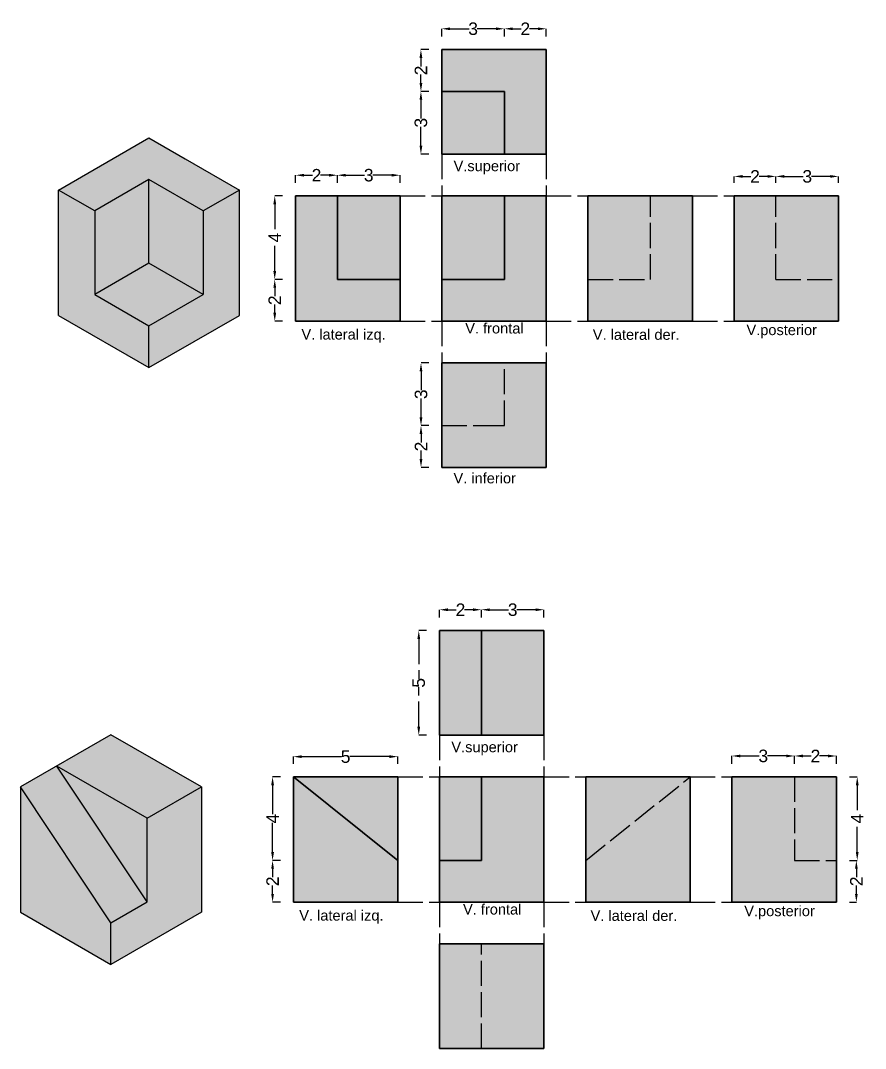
# Model space of a CAD drawing. Header units: millimetres. Extents: x 1502 to 1798, y 2224 to 2310.
# Drawn here: x 1757.15 to 1797.61, y 2254.18 to 2303.39 of the extents above; entities that cross this region are included whole.
import ezdxf

# ---------------------------------------------------------------- set-up
doc = ezdxf.new("R2010")
doc.units = ezdxf.units.MM
doc.header["$LTSCALE"] = 0.1
doc.linetypes.add('ACAD_ISO02W100', pattern=[15, 12, -3])
doc.styles.get("Standard").update_dxf_attribs({"font": 'arial.ttf'})
doc.dimstyles.new('ISO-25', dxfattribs={"dimtxt": 0.6, "dimasz": 0.4, "dimexe": 0, "dimexo": 0.625, "dimgap": 0, "dimtad": 0, "dimtxsty": 'Standard', "dimcen": 2.5, "dimadec": 0, "dimazin": 0, "dimtfac": 1, "dimtmove": 0, "dimatfit": 3, "dimfxl": 1, "dimarcsym": 0})

# ---------------------------------------------------------------- blocks, each defined once
blk = doc.blocks.new('*D32')
at = {"color": 0, "linetype": 'ACAD_ISO02W100', "lineweight": -2, "transparency": 16777216}
for p, q in [((1777.32, 2302.624), (1777.32, 2302.995)), ((1777.72, 2302.995), (1778.624, 2302.995)), ((1779.92, 2302.995), (1779.017, 2302.995)), ((1780.32, 2302.624), (1780.32, 2302.995))]:
    blk.add_line(p, q, dxfattribs=at)
at = {"color": 0, "linetype": 'ACAD_ISO02W100', "transparency": 16777216}
for points in [[(1777.72, 2303.061), (1777.72, 2302.928), (1777.32, 2302.995)], [(1779.92, 2303.061), (1779.92, 2302.928), (1780.32, 2302.995)]]:
    blk.add_solid(points, dxfattribs=at)
at = {"layer": 'Defpoints', "color": 0, "linetype": 'ACAD_ISO02W100', "transparency": 16777216}
for p in [(1780.32, 2302.995), (1777.32, 2301.999), (1780.32, 2301.999)]:
    blk.add_point(p, dxfattribs=at)
at = {"color": 0, "linetype": 'ACAD_ISO02W100', "transparency": 16777216, "insert": (1778.82, 2302.995), "char_height": 0.6, "attachment_point": 5}
blk.add_mtext('3', dxfattribs=at)
blk = doc.blocks.new('*D33')
at = {"color": 0, "linetype": 'ACAD_ISO02W100', "lineweight": -2, "transparency": 16777216}
for p, q in [((1780.32, 2302.624), (1780.32, 2302.995)), ((1780.72, 2302.995), (1781.122, 2302.995)), ((1781.92, 2302.995), (1781.519, 2302.995)), ((1782.32, 2302.624), (1782.32, 2302.995))]:
    blk.add_line(p, q, dxfattribs=at)
at = {"color": 0, "linetype": 'ACAD_ISO02W100', "transparency": 16777216}
for points in [[(1780.72, 2303.061), (1780.72, 2302.928), (1780.32, 2302.995)], [(1781.92, 2303.061), (1781.92, 2302.928), (1782.32, 2302.995)]]:
    blk.add_solid(points, dxfattribs=at)
at = {"layer": 'Defpoints', "color": 0, "linetype": 'ACAD_ISO02W100', "transparency": 16777216}
for p in [(1782.32, 2302.995), (1780.32, 2301.999), (1782.32, 2301.999)]:
    blk.add_point(p, dxfattribs=at)
at = {"color": 0, "linetype": 'ACAD_ISO02W100', "transparency": 16777216, "insert": (1781.32, 2302.995), "char_height": 0.6, "attachment_point": 5}
blk.add_mtext('2', dxfattribs=at)
blk = doc.blocks.new('*D34')
at = {"color": 0, "linetype": 'ACAD_ISO02W100', "lineweight": -2, "transparency": 16777216}
for p, q in [((1776.695, 2299.999), (1776.32, 2299.999)), ((1776.32, 2299.599), (1776.32, 2298.695)), ((1776.32, 2297.399), (1776.32, 2298.302)), ((1776.695, 2296.999), (1776.32, 2296.999))]:
    blk.add_line(p, q, dxfattribs=at)
at = {"color": 0, "linetype": 'ACAD_ISO02W100', "transparency": 16777216}
for points in [[(1776.254, 2299.599), (1776.387, 2299.599), (1776.32, 2299.999)], [(1776.254, 2297.399), (1776.387, 2297.399), (1776.32, 2296.999)]]:
    blk.add_solid(points, dxfattribs=at)
at = {"layer": 'Defpoints', "color": 0, "linetype": 'ACAD_ISO02W100', "transparency": 16777216}
for p in [(1776.32, 2299.999), (1777.32, 2299.999), (1777.32, 2296.999)]:
    blk.add_point(p, dxfattribs=at)
at = {"color": 0, "linetype": 'ACAD_ISO02W100', "transparency": 16777216, "insert": (1776.32, 2298.499), "char_height": 0.6, "attachment_point": 5, "rotation": 90}
blk.add_mtext('3', dxfattribs=at)
blk = doc.blocks.new('*D35')
at = {"color": 0, "linetype": 'ACAD_ISO02W100', "lineweight": -2, "transparency": 16777216}
for p, q in [((1776.695, 2301.999), (1776.32, 2301.999)), ((1776.32, 2301.599), (1776.32, 2301.197)), ((1776.32, 2300.399), (1776.32, 2300.8)), ((1776.695, 2299.999), (1776.32, 2299.999))]:
    blk.add_line(p, q, dxfattribs=at)
at = {"color": 0, "linetype": 'ACAD_ISO02W100', "transparency": 16777216}
for points in [[(1776.254, 2301.599), (1776.387, 2301.599), (1776.32, 2301.999)], [(1776.254, 2300.399), (1776.387, 2300.399), (1776.32, 2299.999)]]:
    blk.add_solid(points, dxfattribs=at)
at = {"layer": 'Defpoints', "color": 0, "linetype": 'ACAD_ISO02W100', "transparency": 16777216}
for p in [(1776.32, 2301.999), (1777.32, 2301.999), (1777.32, 2299.999)]:
    blk.add_point(p, dxfattribs=at)
at = {"color": 0, "linetype": 'ACAD_ISO02W100', "transparency": 16777216, "insert": (1776.32, 2300.999), "char_height": 0.6, "attachment_point": 5, "rotation": 90}
blk.add_mtext('2', dxfattribs=at)
blk = doc.blocks.new('*D36')
at = {"color": 0, "linetype": 'ACAD_ISO02W100', "lineweight": -2, "transparency": 16777216}
for p, q in [((1769.695, 2290.999), (1769.32, 2290.999)), ((1769.32, 2290.599), (1769.32, 2290.197)), ((1769.32, 2289.399), (1769.32, 2289.8)), ((1769.695, 2288.999), (1769.32, 2288.999))]:
    blk.add_line(p, q, dxfattribs=at)
at = {"color": 0, "linetype": 'ACAD_ISO02W100', "transparency": 16777216}
for points in [[(1769.254, 2290.599), (1769.387, 2290.599), (1769.32, 2290.999)], [(1769.254, 2289.399), (1769.387, 2289.399), (1769.32, 2288.999)]]:
    blk.add_solid(points, dxfattribs=at)
at = {"layer": 'Defpoints', "color": 0, "linetype": 'ACAD_ISO02W100', "transparency": 16777216}
for p in [(1769.32, 2290.999), (1770.32, 2290.999), (1770.32, 2288.999)]:
    blk.add_point(p, dxfattribs=at)
at = {"color": 0, "linetype": 'ACAD_ISO02W100', "transparency": 16777216, "insert": (1769.32, 2289.999), "char_height": 0.6, "attachment_point": 5, "rotation": 90}
blk.add_mtext('2', dxfattribs=at)
blk = doc.blocks.new('*D37')
at = {"color": 0, "linetype": 'ACAD_ISO02W100', "lineweight": -2, "transparency": 16777216}
for p, q in [((1769.695, 2294.999), (1769.32, 2294.999)), ((1769.32, 2294.599), (1769.32, 2293.206)), ((1769.32, 2291.399), (1769.32, 2292.791)), ((1769.695, 2290.999), (1769.32, 2290.999))]:
    blk.add_line(p, q, dxfattribs=at)
at = {"color": 0, "linetype": 'ACAD_ISO02W100', "transparency": 16777216}
for points in [[(1769.254, 2294.599), (1769.387, 2294.599), (1769.32, 2294.999)], [(1769.254, 2291.399), (1769.387, 2291.399), (1769.32, 2290.999)]]:
    blk.add_solid(points, dxfattribs=at)
at = {"layer": 'Defpoints', "color": 0, "linetype": 'ACAD_ISO02W100', "transparency": 16777216}
for p in [(1769.32, 2294.999), (1770.32, 2294.999), (1770.32, 2290.999)]:
    blk.add_point(p, dxfattribs=at)
at = {"color": 0, "linetype": 'ACAD_ISO02W100', "transparency": 16777216, "insert": (1769.32, 2292.999), "char_height": 0.6, "attachment_point": 5, "rotation": 90}
blk.add_mtext('4', dxfattribs=at)
blk = doc.blocks.new('*D38')
at = {"color": 0, "linetype": 'ACAD_ISO02W100', "lineweight": -2, "transparency": 16777216}
for p, q in [((1770.32, 2295.624), (1770.32, 2295.985)), ((1770.72, 2295.985), (1771.122, 2295.985)), ((1771.92, 2295.985), (1771.519, 2295.985)), ((1772.32, 2295.624), (1772.32, 2295.985))]:
    blk.add_line(p, q, dxfattribs=at)
at = {"color": 0, "linetype": 'ACAD_ISO02W100', "transparency": 16777216}
for points in [[(1770.72, 2296.051), (1770.72, 2295.918), (1770.32, 2295.985)], [(1771.92, 2296.051), (1771.92, 2295.918), (1772.32, 2295.985)]]:
    blk.add_solid(points, dxfattribs=at)
at = {"layer": 'Defpoints', "color": 0, "linetype": 'ACAD_ISO02W100', "transparency": 16777216}
for p in [(1772.32, 2295.985), (1770.32, 2294.999), (1772.32, 2294.999)]:
    blk.add_point(p, dxfattribs=at)
at = {"color": 0, "linetype": 'ACAD_ISO02W100', "transparency": 16777216, "insert": (1771.32, 2295.985), "char_height": 0.6, "attachment_point": 5}
blk.add_mtext('2', dxfattribs=at)
blk = doc.blocks.new('*D39')
at = {"color": 0, "linetype": 'ACAD_ISO02W100', "lineweight": -2, "transparency": 16777216}
for p, q in [((1772.32, 2295.624), (1772.32, 2295.985)), ((1772.72, 2295.985), (1773.624, 2295.985)), ((1774.92, 2295.985), (1774.017, 2295.985)), ((1775.32, 2295.624), (1775.32, 2295.985))]:
    blk.add_line(p, q, dxfattribs=at)
at = {"color": 0, "linetype": 'ACAD_ISO02W100', "transparency": 16777216}
for points in [[(1772.72, 2296.051), (1772.72, 2295.918), (1772.32, 2295.985)], [(1774.92, 2296.051), (1774.92, 2295.918), (1775.32, 2295.985)]]:
    blk.add_solid(points, dxfattribs=at)
at = {"layer": 'Defpoints', "color": 0, "linetype": 'ACAD_ISO02W100', "transparency": 16777216}
for p in [(1775.32, 2295.985), (1772.32, 2294.999), (1775.32, 2294.999)]:
    blk.add_point(p, dxfattribs=at)
at = {"color": 0, "linetype": 'ACAD_ISO02W100', "transparency": 16777216, "insert": (1773.82, 2295.985), "char_height": 0.6, "attachment_point": 5}
blk.add_mtext('3', dxfattribs=at)
blk = doc.blocks.new('*D40')
at = {"color": 0, "linetype": 'ACAD_ISO02W100', "lineweight": -2, "transparency": 16777216}
for p, q in [((1777.214, 2274.81), (1777.214, 2275.185)), ((1777.614, 2275.185), (1778.015, 2275.185)), ((1778.814, 2275.185), (1778.413, 2275.185)), ((1779.214, 2274.81), (1779.214, 2275.185))]:
    blk.add_line(p, q, dxfattribs=at)
at = {"color": 0, "linetype": 'ACAD_ISO02W100', "transparency": 16777216}
for points in [[(1777.614, 2275.251), (1777.614, 2275.118), (1777.214, 2275.185)], [(1778.814, 2275.251), (1778.814, 2275.118), (1779.214, 2275.185)]]:
    blk.add_solid(points, dxfattribs=at)
at = {"layer": 'Defpoints', "color": 0, "linetype": 'ACAD_ISO02W100', "transparency": 16777216}
for p in [(1779.214, 2275.185), (1777.214, 2274.185), (1779.214, 2274.185)]:
    blk.add_point(p, dxfattribs=at)
at = {"color": 0, "linetype": 'ACAD_ISO02W100', "transparency": 16777216, "insert": (1778.214, 2275.185), "char_height": 0.6, "attachment_point": 5}
blk.add_mtext('2', dxfattribs=at)
blk = doc.blocks.new('*D41')
at = {"color": 0, "linetype": 'ACAD_ISO02W100', "lineweight": -2, "transparency": 16777216}
for p, q in [((1779.214, 2274.81), (1779.214, 2275.185)), ((1779.614, 2275.185), (1780.518, 2275.185)), ((1781.814, 2275.185), (1780.91, 2275.185)), ((1782.214, 2274.81), (1782.214, 2275.185))]:
    blk.add_line(p, q, dxfattribs=at)
at = {"color": 0, "linetype": 'ACAD_ISO02W100', "transparency": 16777216}
for points in [[(1779.614, 2275.251), (1779.614, 2275.118), (1779.214, 2275.185)], [(1781.814, 2275.251), (1781.814, 2275.118), (1782.214, 2275.185)]]:
    blk.add_solid(points, dxfattribs=at)
at = {"layer": 'Defpoints', "color": 0, "linetype": 'ACAD_ISO02W100', "transparency": 16777216}
for p in [(1782.214, 2275.185), (1779.214, 2274.185), (1782.214, 2274.185)]:
    blk.add_point(p, dxfattribs=at)
at = {"color": 0, "linetype": 'ACAD_ISO02W100', "transparency": 16777216, "insert": (1780.714, 2275.185), "char_height": 0.6, "attachment_point": 5}
blk.add_mtext('3', dxfattribs=at)
blk = doc.blocks.new('*D42')
at = {"color": 0, "linetype": 'ACAD_ISO02W100', "lineweight": -2, "transparency": 16777216}
for p, q in [((1776.589, 2274.185), (1776.217, 2274.185)), ((1776.217, 2273.785), (1776.217, 2271.884)), ((1776.217, 2269.585), (1776.217, 2271.486)), ((1776.589, 2269.185), (1776.217, 2269.185))]:
    blk.add_line(p, q, dxfattribs=at)
at = {"color": 0, "linetype": 'ACAD_ISO02W100', "transparency": 16777216}
for points in [[(1776.15, 2273.785), (1776.284, 2273.785), (1776.217, 2274.185)], [(1776.15, 2269.585), (1776.284, 2269.585), (1776.217, 2269.185)]]:
    blk.add_solid(points, dxfattribs=at)
at = {"layer": 'Defpoints', "color": 0, "linetype": 'ACAD_ISO02W100', "transparency": 16777216}
for p in [(1776.217, 2274.185), (1777.214, 2274.185), (1777.214, 2269.185)]:
    blk.add_point(p, dxfattribs=at)
at = {"color": 0, "linetype": 'ACAD_ISO02W100', "transparency": 16777216, "insert": (1776.217, 2271.685), "char_height": 0.6, "attachment_point": 5, "rotation": 90}
blk.add_mtext('5', dxfattribs=at)
blk = doc.blocks.new('*D45')
at = {"color": 0, "linetype": 'ACAD_ISO02W100', "lineweight": -2, "transparency": 16777216}
for p, q in [((1796.839, 2263.185), (1797.173, 2263.185)), ((1797.173, 2262.785), (1797.173, 2262.384)), ((1797.173, 2261.585), (1797.173, 2261.986)), ((1796.839, 2261.185), (1797.173, 2261.185))]:
    blk.add_line(p, q, dxfattribs=at)
at = {"color": 0, "linetype": 'ACAD_ISO02W100', "transparency": 16777216}
for points in [[(1797.106, 2262.785), (1797.239, 2262.785), (1797.173, 2263.185)], [(1797.106, 2261.585), (1797.239, 2261.585), (1797.173, 2261.185)]]:
    blk.add_solid(points, dxfattribs=at)
at = {"layer": 'Defpoints', "color": 0, "linetype": 'ACAD_ISO02W100', "transparency": 16777216}
for p in [(1796.214, 2263.185), (1796.214, 2261.185), (1797.173, 2261.185)]:
    blk.add_point(p, dxfattribs=at)
at = {"color": 0, "linetype": 'ACAD_ISO02W100', "transparency": 16777216, "insert": (1797.173, 2262.185), "char_height": 0.6, "attachment_point": 5, "rotation": 90}
blk.add_mtext('2', dxfattribs=at)
blk = doc.blocks.new('*D72')
at = {"color": 0, "linetype": 'ACAD_ISO02W100', "lineweight": -2, "transparency": 16777216}
for p, q in [((1776.695, 2283.999), (1776.325, 2283.999)), ((1776.325, 2283.599), (1776.325, 2283.197)), ((1776.325, 2282.399), (1776.325, 2282.8)), ((1776.695, 2281.999), (1776.325, 2281.999))]:
    blk.add_line(p, q, dxfattribs=at)
at = {"color": 0, "linetype": 'ACAD_ISO02W100', "transparency": 16777216}
for points in [[(1776.258, 2283.599), (1776.391, 2283.599), (1776.325, 2283.999)], [(1776.258, 2282.399), (1776.391, 2282.399), (1776.325, 2281.999)]]:
    blk.add_solid(points, dxfattribs=at)
at = {"layer": 'Defpoints', "color": 0, "linetype": 'ACAD_ISO02W100', "transparency": 16777216}
for p in [(1776.325, 2283.999), (1777.32, 2283.999), (1777.32, 2281.999)]:
    blk.add_point(p, dxfattribs=at)
at = {"color": 0, "linetype": 'ACAD_ISO02W100', "transparency": 16777216, "insert": (1776.325, 2282.999), "char_height": 0.6, "attachment_point": 5, "rotation": 90}
blk.add_mtext('2', dxfattribs=at)
blk = doc.blocks.new('*D73')
at = {"color": 0, "linetype": 'ACAD_ISO02W100', "lineweight": -2, "transparency": 16777216}
for p, q in [((1776.695, 2286.999), (1776.325, 2286.999)), ((1776.325, 2286.599), (1776.325, 2285.695)), ((1776.325, 2284.399), (1776.325, 2285.302)), ((1776.695, 2283.999), (1776.325, 2283.999))]:
    blk.add_line(p, q, dxfattribs=at)
at = {"color": 0, "linetype": 'ACAD_ISO02W100', "transparency": 16777216}
for points in [[(1776.258, 2286.599), (1776.391, 2286.599), (1776.325, 2286.999)], [(1776.258, 2284.399), (1776.391, 2284.399), (1776.325, 2283.999)]]:
    blk.add_solid(points, dxfattribs=at)
at = {"layer": 'Defpoints', "color": 0, "linetype": 'ACAD_ISO02W100', "transparency": 16777216}
for p in [(1776.325, 2286.999), (1777.32, 2286.999), (1777.32, 2283.999)]:
    blk.add_point(p, dxfattribs=at)
at = {"color": 0, "linetype": 'ACAD_ISO02W100', "transparency": 16777216, "insert": (1776.325, 2285.499), "char_height": 0.6, "attachment_point": 5, "rotation": 90}
blk.add_mtext('3', dxfattribs=at)
blk = doc.blocks.new('*D79')
at = {"color": 0, "linetype": 'ACAD_ISO02W100', "lineweight": -2, "transparency": 16777216}
for p, q in [((1794.214, 2267.81), (1794.214, 2268.185)), ((1794.614, 2268.185), (1795.015, 2268.185)), ((1795.814, 2268.185), (1795.413, 2268.185)), ((1796.214, 2267.81), (1796.214, 2268.185))]:
    blk.add_line(p, q, dxfattribs=at)
at = {"color": 0, "linetype": 'ACAD_ISO02W100', "transparency": 16777216}
for points in [[(1794.614, 2268.251), (1794.614, 2268.118), (1794.214, 2268.185)], [(1795.814, 2268.251), (1795.814, 2268.118), (1796.214, 2268.185)]]:
    blk.add_solid(points, dxfattribs=at)
at = {"layer": 'Defpoints', "color": 0, "linetype": 'ACAD_ISO02W100', "transparency": 16777216}
for p in [(1794.214, 2268.185), (1794.214, 2267.185), (1796.214, 2267.185)]:
    blk.add_point(p, dxfattribs=at)
at = {"color": 0, "linetype": 'ACAD_ISO02W100', "transparency": 16777216, "insert": (1795.214, 2268.185), "char_height": 0.6, "attachment_point": 5}
blk.add_mtext('2', dxfattribs=at)
blk = doc.blocks.new('*D80')
at = {"color": 0, "linetype": 'ACAD_ISO02W100', "lineweight": -2, "transparency": 16777216}
for p, q in [((1791.214, 2267.81), (1791.214, 2268.185)), ((1791.614, 2268.185), (1792.518, 2268.185)), ((1793.814, 2268.185), (1792.91, 2268.185)), ((1794.214, 2267.81), (1794.214, 2268.185))]:
    blk.add_line(p, q, dxfattribs=at)
at = {"color": 0, "linetype": 'ACAD_ISO02W100', "transparency": 16777216}
for points in [[(1791.614, 2268.251), (1791.614, 2268.118), (1791.214, 2268.185)], [(1793.814, 2268.251), (1793.814, 2268.118), (1794.214, 2268.185)]]:
    blk.add_solid(points, dxfattribs=at)
at = {"layer": 'Defpoints', "color": 0, "linetype": 'ACAD_ISO02W100', "transparency": 16777216}
for p in [(1791.214, 2268.185), (1791.214, 2267.185), (1794.214, 2267.185)]:
    blk.add_point(p, dxfattribs=at)
at = {"color": 0, "linetype": 'ACAD_ISO02W100', "transparency": 16777216, "insert": (1792.714, 2268.185), "char_height": 0.6, "attachment_point": 5}
blk.add_mtext('3', dxfattribs=at)
blk = doc.blocks.new('*D81')
at = {"color": 0, "linetype": 'ACAD_ISO02W100', "lineweight": -2, "transparency": 16777216}
for p, q in [((1796.839, 2267.185), (1797.214, 2267.185)), ((1797.214, 2266.785), (1797.214, 2265.392)), ((1797.214, 2263.585), (1797.214, 2264.977)), ((1796.839, 2263.185), (1797.214, 2263.185))]:
    blk.add_line(p, q, dxfattribs=at)
at = {"color": 0, "linetype": 'ACAD_ISO02W100', "transparency": 16777216}
for points in [[(1797.147, 2266.785), (1797.281, 2266.785), (1797.214, 2267.185)], [(1797.147, 2263.585), (1797.281, 2263.585), (1797.214, 2263.185)]]:
    blk.add_solid(points, dxfattribs=at)
at = {"layer": 'Defpoints', "color": 0, "linetype": 'ACAD_ISO02W100', "transparency": 16777216}
for p in [(1796.214, 2267.185), (1796.214, 2263.185), (1797.214, 2263.185)]:
    blk.add_point(p, dxfattribs=at)
at = {"color": 0, "linetype": 'ACAD_ISO02W100', "transparency": 16777216, "insert": (1797.214, 2265.185), "char_height": 0.6, "attachment_point": 5, "rotation": 90}
blk.add_mtext('4', dxfattribs=at)
blk = doc.blocks.new('*D85')
at = {"color": 0, "linetype": 'ACAD_ISO02W100', "lineweight": -2, "transparency": 16777216}
for p, q in [((1791.32, 2295.624), (1791.32, 2295.928)), ((1791.72, 2295.928), (1792.122, 2295.928)), ((1792.92, 2295.928), (1792.519, 2295.928)), ((1793.32, 2295.624), (1793.32, 2295.928))]:
    blk.add_line(p, q, dxfattribs=at)
at = {"color": 0, "linetype": 'ACAD_ISO02W100', "transparency": 16777216}
for points in [[(1791.72, 2295.995), (1791.72, 2295.862), (1791.32, 2295.928)], [(1792.92, 2295.995), (1792.92, 2295.862), (1793.32, 2295.928)]]:
    blk.add_solid(points, dxfattribs=at)
at = {"layer": 'Defpoints', "color": 0, "linetype": 'ACAD_ISO02W100', "transparency": 16777216}
for p in [(1793.32, 2295.928), (1791.32, 2294.999), (1793.32, 2294.999)]:
    blk.add_point(p, dxfattribs=at)
at = {"color": 0, "linetype": 'ACAD_ISO02W100', "transparency": 16777216, "insert": (1792.32, 2295.928), "char_height": 0.6, "attachment_point": 5}
blk.add_mtext('2', dxfattribs=at)
blk = doc.blocks.new('*D86')
at = {"color": 0, "linetype": 'ACAD_ISO02W100', "lineweight": -2, "transparency": 16777216}
for p, q in [((1793.32, 2295.624), (1793.32, 2295.928)), ((1793.72, 2295.928), (1794.624, 2295.928)), ((1795.92, 2295.928), (1795.017, 2295.928)), ((1796.32, 2295.624), (1796.32, 2295.928))]:
    blk.add_line(p, q, dxfattribs=at)
at = {"color": 0, "linetype": 'ACAD_ISO02W100', "transparency": 16777216}
for points in [[(1793.72, 2295.995), (1793.72, 2295.862), (1793.32, 2295.928)], [(1795.92, 2295.995), (1795.92, 2295.862), (1796.32, 2295.928)]]:
    blk.add_solid(points, dxfattribs=at)
at = {"layer": 'Defpoints', "color": 0, "linetype": 'ACAD_ISO02W100', "transparency": 16777216}
for p in [(1796.32, 2295.928), (1793.32, 2294.999), (1796.32, 2294.999)]:
    blk.add_point(p, dxfattribs=at)
at = {"color": 0, "linetype": 'ACAD_ISO02W100', "transparency": 16777216, "insert": (1794.82, 2295.928), "char_height": 0.6, "attachment_point": 5}
blk.add_mtext('3', dxfattribs=at)
blk = doc.blocks.new('*D151')
at = {"color": 0, "lineweight": -2, "transparency": 16777216}
for p, q in [((1769.589, 2263.185), (1769.217, 2263.185)), ((1769.217, 2262.785), (1769.217, 2262.384)), ((1769.217, 2261.585), (1769.217, 2261.986)), ((1769.589, 2261.185), (1769.217, 2261.185))]:
    blk.add_line(p, q, dxfattribs=at)
at = {"color": 0, "transparency": 16777216}
for points in [[(1769.15, 2262.785), (1769.284, 2262.785), (1769.217, 2263.185)], [(1769.15, 2261.585), (1769.284, 2261.585), (1769.217, 2261.185)]]:
    blk.add_solid(points, dxfattribs=at)
at = {"layer": 'Defpoints', "color": 0, "transparency": 16777216}
for p in [(1769.217, 2263.185), (1770.214, 2263.185), (1770.214, 2261.185)]:
    blk.add_point(p, dxfattribs=at)
at = {"color": 0, "transparency": 16777216, "insert": (1769.217, 2262.185), "char_height": 0.6, "attachment_point": 5, "rotation": 90}
blk.add_mtext('2', dxfattribs=at)
blk = doc.blocks.new('*D152')
at = {"color": 0, "lineweight": -2, "transparency": 16777216}
for p, q in [((1769.589, 2267.185), (1769.217, 2267.185)), ((1769.217, 2266.785), (1769.217, 2265.392)), ((1769.217, 2263.585), (1769.217, 2264.977)), ((1769.589, 2263.185), (1769.217, 2263.185))]:
    blk.add_line(p, q, dxfattribs=at)
at = {"color": 0, "transparency": 16777216}
for points in [[(1769.15, 2266.785), (1769.284, 2266.785), (1769.217, 2267.185)], [(1769.15, 2263.585), (1769.284, 2263.585), (1769.217, 2263.185)]]:
    blk.add_solid(points, dxfattribs=at)
at = {"layer": 'Defpoints', "color": 0, "transparency": 16777216}
for p in [(1769.217, 2267.185), (1770.214, 2267.185), (1770.214, 2263.185)]:
    blk.add_point(p, dxfattribs=at)
at = {"color": 0, "transparency": 16777216, "insert": (1769.217, 2265.185), "char_height": 0.6, "attachment_point": 5, "rotation": 90}
blk.add_mtext('4', dxfattribs=at)
blk = doc.blocks.new('*D153')
at = {"color": 0, "lineweight": -2, "transparency": 16777216}
for p, q in [((1770.214, 2267.81), (1770.214, 2268.152)), ((1770.614, 2268.152), (1772.515, 2268.152)), ((1774.814, 2268.152), (1772.913, 2268.152)), ((1775.214, 2267.81), (1775.214, 2268.152))]:
    blk.add_line(p, q, dxfattribs=at)
at = {"color": 0, "transparency": 16777216}
for points in [[(1770.614, 2268.219), (1770.614, 2268.085), (1770.214, 2268.152)], [(1774.814, 2268.219), (1774.814, 2268.085), (1775.214, 2268.152)]]:
    blk.add_solid(points, dxfattribs=at)
at = {"layer": 'Defpoints', "color": 0, "transparency": 16777216}
for p in [(1775.214, 2268.152), (1770.214, 2267.185), (1775.214, 2267.185)]:
    blk.add_point(p, dxfattribs=at)
at = {"color": 0, "transparency": 16777216, "insert": (1772.714, 2268.152), "char_height": 0.6, "attachment_point": 5}
blk.add_mtext('5', dxfattribs=at)

msp = doc.modelspace()

# ---------------------------------------------------------------- hatches: boundary and pattern name
at = {"lineweight": 30, "true_color": 0x136734}
h = msp.add_hatch(color=116, dxfattribs=at)
h.dxf.hatch_style = 1
h.paths.add_polyline_path([(1780.32, 2299.999), (1780.32, 2296.999), (1782.32, 2296.999), (1782.32, 2299.999), (1782.32, 2301.999), (1777.32, 2301.999), (1777.32, 2299.999)])
at = {"lineweight": 30, "true_color": 0xafd9aa}
h = msp.add_hatch(color=9, dxfattribs=at)
h.dxf.hatch_style = 1
h.paths.add_polyline_path([(1780.32, 2299.999), (1777.32, 2299.999), (1777.32, 2296.999), (1780.32, 2296.999)])
h.paths.add_polyline_path([(1763.296, 2288.776), (1765.894, 2290.276), (1763.296, 2291.776), (1760.698, 2290.276)])
at = {"linetype": 'Continuous', "true_color": 0x136734}
h = msp.add_hatch(color=116, dxfattribs=at)
h.dxf.hatch_style = 1
h.paths.add_polyline_path([(1758.966, 2295.276), (1760.698, 2294.276), (1763.296, 2295.776), (1765.894, 2294.276), (1767.626, 2295.276), (1765.028, 2296.776), (1763.296, 2297.776)])
at = {"linetype": 'Continuous', "true_color": 0x139b48}
h = msp.add_hatch(color=114, dxfattribs=at)
h.dxf.hatch_style = 1
h.paths.add_polyline_path([(1763.296, 2295.776), (1760.698, 2294.276), (1760.698, 2290.276), (1763.296, 2291.776)])
h.paths.add_polyline_path([(1765.894, 2294.276), (1763.296, 2295.776), (1763.296, 2291.776), (1765.894, 2290.276)])
at = {"linetype": 'Continuous', "true_color": 0xcecce6}
h = msp.add_hatch(color=254, dxfattribs=at)
h.dxf.hatch_style = 1
h.paths.add_polyline_path([(1760.698, 2290.276), (1763.296, 2291.776), (1763.296, 2295.776), (1760.698, 2294.276)])
at = {"lineweight": 30, "true_color": 0xadddf7}
h = msp.add_hatch(color=141, dxfattribs=at)
h.dxf.hatch_style = 1
h.paths.add_polyline_path([(1760.698, 2290.276), (1763.296, 2291.776), (1763.296, 2295.776), (1760.698, 2294.276)])
h.paths.add_polyline_path([(1780.32, 2294.999), (1777.32, 2294.999), (1777.32, 2290.999), (1780.32, 2290.999)])
at = {"lineweight": 30, "true_color": 0x139b48}
h = msp.add_hatch(color=114, dxfattribs=at)
h.dxf.hatch_style = 1
h.paths.add_polyline_path([(1763.296, 2291.776), (1765.894, 2290.276), (1765.894, 2294.276), (1763.296, 2295.776)])
h.paths.add_polyline_path([(1772.32, 2290.999), (1775.32, 2290.999), (1775.32, 2294.999), (1772.32, 2294.999)])
at = {"linetype": 'Continuous', "true_color": 0x58ba48}
h = msp.add_hatch(color=85, dxfattribs=at)
h.dxf.hatch_style = 1
h.paths.add_polyline_path([(1760.698, 2294.276), (1758.966, 2295.276), (1758.966, 2289.276), (1763.296, 2286.776), (1763.296, 2288.776), (1760.698, 2290.276)])
h.paths.add_polyline_path([(1767.626, 2295.276), (1765.894, 2294.276), (1765.894, 2290.276), (1763.296, 2288.776), (1763.296, 2286.776), (1767.626, 2289.276)])
at = {"lineweight": 30, "true_color": 0x58ba48}
h = msp.add_hatch(color=85, dxfattribs=at)
h.dxf.hatch_style = 1
h.paths.add_polyline_path([(1760.698, 2290.276), (1760.698, 2294.276), (1758.966, 2295.276), (1758.966, 2289.276), (1763.296, 2286.776), (1763.296, 2288.776)])
h.paths.add_polyline_path([(1775.32, 2288.999), (1775.32, 2290.999), (1772.32, 2290.999), (1772.32, 2294.999), (1770.32, 2294.999), (1770.32, 2288.999)])
at = {"linetype": 'Continuous', "true_color": 0xadddf7}
h = msp.add_hatch(color=141, dxfattribs=at)
h.dxf.hatch_style = 1
h.paths.add_polyline_path([(1763.296, 2288.776), (1763.296, 2286.776), (1767.626, 2289.276), (1767.626, 2295.276), (1765.894, 2294.276), (1765.894, 2290.276)])
at = {"linetype": 'Continuous', "true_color": 0xc7c8ca}
h = msp.add_hatch(color=9, dxfattribs=at)
h.dxf.hatch_style = 1
h.paths.add_polyline_path([(1763.296, 2288.776), (1763.296, 2286.776), (1767.626, 2289.276), (1767.626, 2295.276), (1765.894, 2294.276), (1765.894, 2290.276)])
at = {"lineweight": 30, "true_color": 0xd7ebd2}
h = msp.add_hatch(color=254, dxfattribs=at)
h.dxf.hatch_style = 1
h.paths.add_polyline_path([(1780.32, 2290.999), (1777.32, 2290.999), (1777.32, 2288.999), (1782.32, 2288.999), (1782.32, 2290.999), (1782.32, 2294.999), (1780.32, 2294.999)])
h.paths.add_polyline_path([(1765.894, 2290.276), (1763.296, 2288.776), (1763.296, 2286.776), (1767.626, 2289.276), (1767.626, 2295.276), (1765.894, 2294.276)])
at = {"lineweight": 30, "true_color": 0x58ba48}
h = msp.add_hatch(color=85, dxfattribs=at)
h.dxf.hatch_style = 1
h.paths.add_polyline_path([(1789.32, 2288.999), (1789.32, 2294.999), (1787.32, 2294.999), (1784.32, 2294.999), (1784.32, 2290.999), (1784.32, 2288.999)])
at = {"linetype": 'ACAD_ISO02W100', "lineweight": 30, "true_color": 0x636466}
h = msp.add_hatch(color=251, dxfattribs=at)
h.dxf.hatch_style = 1
h.paths.add_polyline_path([(1796.32, 2290.999), (1791.32, 2290.999), (1791.32, 2288.999), (1796.32, 2288.999)])
h.paths.add_polyline_path([(1796.32, 2293.999), (1796.32, 2294.999), (1791.32, 2294.999), (1791.32, 2293.999), (1791.32, 2290.999), (1796.32, 2290.999)])
at = {"linetype": 'Continuous', "true_color": 0xafd9aa}
h = msp.add_hatch(color=9, dxfattribs=at)
h.dxf.hatch_style = 1
h.paths.add_polyline_path([(1760.698, 2290.276), (1763.296, 2288.776), (1765.894, 2290.276), (1763.296, 2291.776)])
at = {"linetype": 'ACAD_ISO02W100', "lineweight": 30, "true_color": 0x636466}
h = msp.add_hatch(color=251, dxfattribs=at)
h.dxf.hatch_style = 1
h.paths.add_polyline_path([(1782.32, 2286.999), (1780.32, 2286.999), (1780.32, 2283.999), (1779.32, 2283.999), (1777.32, 2283.999), (1777.32, 2281.999), (1782.32, 2281.999)])
h.paths.add_polyline_path([(1780.32, 2286.999), (1777.32, 2286.999), (1777.32, 2283.999), (1779.32, 2283.999), (1780.32, 2283.999)], flags=17)
at = {"linetype": 'ACAD_ISO02W100', "lineweight": 30, "true_color": 0xd7ebd2}
h = msp.add_hatch(color=254, dxfattribs=at)
h.dxf.hatch_style = 1
h.paths.add_polyline_path([(1779.214, 2274.185), (1777.214, 2274.185), (1777.214, 2272.185), (1777.214, 2269.185), (1779.214, 2269.185)])
at = {"linetype": 'ACAD_ISO02W100', "lineweight": 30, "true_color": 0x139b48}
h = msp.add_hatch(color=114, dxfattribs=at)
h.dxf.hatch_style = 1
h.paths.add_polyline_path([(1782.214, 2272.185), (1782.214, 2274.185), (1779.214, 2274.185), (1779.214, 2269.185), (1782.214, 2269.185)])
at = {"linetype": 'Continuous', "true_color": 0x139b48}
h = msp.add_hatch(color=114, dxfattribs=at)
h.dxf.hatch_style = 1
h.paths.add_polyline_path([(1761.478, 2269.204), (1758.88, 2267.704), (1763.21, 2265.204), (1765.808, 2266.704)])
at = {"linetype": 'Continuous', "true_color": 0xd7ebd2}
h = msp.add_hatch(color=254, dxfattribs=at)
h.dxf.hatch_style = 1
h.paths.add_polyline_path([(1761.478, 2260.204), (1763.21, 2261.204), (1758.88, 2267.704), (1757.148, 2266.704)])
at = {"linetype": 'ACAD_ISO02W100', "lineweight": 30, "true_color": 0xd7ebd2}
h = msp.add_hatch(color=254, dxfattribs=at)
h.dxf.hatch_style = 1
h.paths.add_polyline_path([(1758.88, 2267.704), (1757.148, 2266.704), (1761.478, 2260.204), (1763.21, 2261.204)])
h.paths.add_polyline_path([(1779.214, 2267.185), (1777.214, 2267.185), (1777.214, 2263.185), (1779.214, 2263.185)])
at = {"linetype": 'Continuous', "true_color": 0xafd9aa}
h = msp.add_hatch(color=9, dxfattribs=at)
h.dxf.hatch_style = 1
h.paths.add_polyline_path([(1763.21, 2261.204), (1763.21, 2265.204), (1758.88, 2267.704)])
at = {"linetype": 'ACAD_ISO02W100', "lineweight": 30, "true_color": 0x58ba48}
h = msp.add_hatch(color=85, dxfattribs=at)
h.dxf.hatch_style = 1
h.paths.add_polyline_path([(1757.148, 2266.704), (1757.148, 2260.704), (1761.478, 2258.204), (1761.478, 2260.204)])
h.paths.add_polyline_path([(1770.214, 2267.185), (1770.214, 2261.185), (1775.214, 2261.185), (1775.214, 2263.185)])
at = {"linetype": 'ACAD_ISO02W100', "lineweight": 30, "true_color": 0x136734}
h = msp.add_hatch(color=116, dxfattribs=at)
h.dxf.hatch_style = 1
h.paths.add_polyline_path([(1765.808, 2266.704), (1763.21, 2265.204), (1763.21, 2261.204), (1761.478, 2260.204), (1761.478, 2258.204), (1765.808, 2260.704)])
h.paths.add_polyline_path([(1782.214, 2263.185), (1782.214, 2267.185), (1779.214, 2267.185), (1779.214, 2263.185), (1777.214, 2263.185), (1777.214, 2261.185), (1782.214, 2261.185)])
at = {"linetype": 'ACAD_ISO02W100', "lineweight": 30, "true_color": 0xafd9aa}
h = msp.add_hatch(color=9, dxfattribs=at)
h.dxf.hatch_style = 1
h.paths.add_polyline_path([(1775.214, 2267.185), (1770.214, 2267.185), (1775.214, 2263.185)])
at = {"linetype": 'ACAD_ISO02W100', "lineweight": 30, "true_color": 0x58ba48}
h = msp.add_hatch(color=85, dxfattribs=at)
h.dxf.hatch_style = 1
h.paths.add_polyline_path([(1775.214, 2263.185), (1770.214, 2267.185), (1770.214, 2261.185), (1775.214, 2261.185)])
h.paths.add_polyline_path([(1789.214, 2267.185), (1784.214, 2263.185), (1784.214, 2261.185), (1789.214, 2261.185)])
h.paths.add_polyline_path([(1789.214, 2267.185), (1787.214, 2267.185), (1784.214, 2267.185), (1784.214, 2263.185)], flags=17)
at = {"linetype": 'ACAD_ISO02W100', "lineweight": 30, "true_color": 0x939598}
h = msp.add_hatch(color=252, dxfattribs=at)
h.dxf.hatch_style = 1
h.paths.add_polyline_path([(1796.214, 2263.185), (1791.214, 2263.185), (1791.214, 2261.185), (1796.214, 2261.185)])
h.paths.add_polyline_path([(1796.214, 2266.185), (1796.214, 2267.185), (1791.214, 2267.185), (1791.214, 2266.185), (1791.214, 2263.185), (1796.214, 2263.185)])
at = {"linetype": 'Continuous', "true_color": 0x58ba48}
h = msp.add_hatch(color=85, dxfattribs=at)
h.dxf.hatch_style = 1
h.paths.add_polyline_path([(1761.478, 2258.204), (1761.478, 2260.204), (1757.148, 2266.704), (1757.148, 2260.704)])
at = {"linetype": 'Continuous', "true_color": 0x136734}
h = msp.add_hatch(color=116, dxfattribs=at)
h.dxf.hatch_style = 1
h.paths.add_polyline_path([(1765.808, 2266.704), (1763.21, 2265.204), (1763.21, 2261.204), (1761.478, 2260.204), (1761.478, 2258.204), (1765.808, 2260.704)])
at = {"linetype": 'ACAD_ISO02W100', "lineweight": 30, "true_color": 0x636466}
h = msp.add_hatch(color=251, dxfattribs=at)
h.dxf.hatch_style = 1
h.paths.add_polyline_path([(1782.214, 2259.185), (1777.214, 2259.185), (1777.214, 2256.185), (1779.214, 2256.185), (1782.214, 2256.185)])
h.paths.add_polyline_path([(1782.214, 2256.185), (1779.214, 2256.185), (1777.214, 2256.185), (1777.214, 2254.185), (1782.214, 2254.185)])

# ---------------------------------------------------------------- linework, layer by layer
at = {"linetype": 'Continuous', "lineweight": 30}
for p, q in [((1777.32, 2299.999), (1777.32, 2301.999)), ((1777.32, 2301.999), (1782.32, 2301.999)), ((1782.32, 2301.999), (1782.32, 2299.999)), ((1780.32, 2299.999), (1777.32, 2299.999)), ((1777.32, 2299.999), (1777.32, 2296.999)), ((1782.32, 2296.999), (1782.32, 2299.999)), ((1777.32, 2296.999), (1782.32, 2296.999)), ((1770.32, 2294.999), (1770.32, 2288.999)), ((1772.32, 2294.999), (1770.32, 2294.999)), ((1772.32, 2290.999), (1772.32, 2294.999)), ((1777.32, 2290.999), (1777.32, 2294.999)), ((1777.32, 2294.999), (1782.32, 2294.999)), ((1782.32, 2294.999), (1782.32, 2290.999)), ((1787.32, 2294.999), (1789.32, 2294.999)), ((1789.32, 2294.999), (1789.32, 2288.999)), ((1791.32, 2293.999), (1791.32, 2294.999)), ((1791.32, 2294.999), (1796.32, 2294.999)), ((1796.32, 2294.999), (1796.32, 2293.999)), ((1791.32, 2288.999), (1791.32, 2293.999)), ((1796.32, 2293.999), (1796.32, 2288.999)), ((1775.32, 2290.999), (1772.32, 2290.999)), ((1775.32, 2288.999), (1775.32, 2290.999)), ((1777.32, 2290.999), (1777.32, 2288.999)), ((1782.32, 2288.999), (1782.32, 2290.999)), ((1784.32, 2288.999), (1784.32, 2290.999)), ((1791.32, 2288.999), (1791.32, 2290.999)), ((1770.32, 2288.999), (1775.32, 2288.999)), ((1777.32, 2288.999), (1782.32, 2288.999)), ((1789.32, 2288.999), (1784.32, 2288.999)), ((1796.32, 2288.999), (1791.32, 2288.999)), ((1777.32, 2286.999), (1782.32, 2286.999)), ((1777.32, 2281.999), (1777.32, 2286.999)), ((1777.32, 2286.999), (1777.32, 2283.999)), ((1782.32, 2286.999), (1782.32, 2281.999)), ((1782.32, 2281.999), (1777.32, 2281.999)), ((1777.214, 2272.185), (1777.214, 2274.185)), ((1777.214, 2274.185), (1782.214, 2274.185)), ((1782.214, 2274.185), (1782.214, 2272.185)), ((1777.214, 2272.185), (1777.214, 2269.185)), ((1782.214, 2269.185), (1782.214, 2272.185)), ((1777.214, 2269.185), (1782.214, 2269.185)), ((1770.214, 2267.185), (1770.214, 2261.185)), ((1777.214, 2263.185), (1777.214, 2267.185)), ((1777.214, 2267.185), (1782.214, 2267.185)), ((1782.214, 2267.185), (1782.214, 2263.185)), ((1787.214, 2267.185), (1789.214, 2267.185)), ((1789.214, 2267.185), (1789.214, 2261.185)), ((1791.214, 2266.185), (1791.214, 2267.185)), ((1791.214, 2267.185), (1796.214, 2267.185)), ((1796.214, 2267.185), (1796.214, 2266.185)), ((1791.214, 2261.185), (1791.214, 2266.185)), ((1796.214, 2266.185), (1796.214, 2261.185)), ((1775.214, 2261.185), (1775.214, 2263.185)), ((1777.214, 2263.185), (1777.214, 2261.185)), ((1782.214, 2261.185), (1782.214, 2263.185)), ((1784.214, 2261.185), (1784.214, 2263.185)), ((1791.214, 2261.185), (1791.214, 2263.185)), ((1770.214, 2261.185), (1775.214, 2261.185)), ((1777.214, 2261.185), (1782.214, 2261.185)), ((1789.214, 2261.185), (1784.214, 2261.185)), ((1796.214, 2261.185), (1791.214, 2261.185)), ((1777.214, 2259.185), (1782.214, 2259.185)), ((1777.214, 2254.185), (1777.214, 2259.185)), ((1777.214, 2259.185), (1777.214, 2256.185)), ((1782.214, 2259.185), (1782.214, 2254.185)), ((1782.214, 2254.185), (1777.214, 2254.185))]:
    msp.add_line(p, q, dxfattribs=at)
at = {"lineweight": 30}
for p, q in [((1780.32, 2299.999), (1780.32, 2296.999)), ((1772.32, 2294.999), (1775.32, 2294.999)), ((1775.32, 2290.999), (1775.32, 2294.999)), ((1777.32, 2294.999), (1780.32, 2294.999)), ((1777.32, 2290.999), (1777.32, 2294.999)), ((1780.32, 2290.999), (1780.32, 2294.999)), ((1780.32, 2294.999), (1780.32, 2290.999)), ((1782.32, 2294.999), (1780.32, 2294.999)), ((1780.32, 2294.999), (1780.32, 2290.999)), ((1782.32, 2290.999), (1782.32, 2294.999)), ((1784.32, 2290.999), (1784.32, 2294.999)), ((1784.32, 2294.999), (1787.32, 2294.999)), ((1780.32, 2290.999), (1777.32, 2290.999)), ((1777.32, 2290.999), (1780.32, 2290.999)), ((1782.214, 2274.185), (1779.214, 2274.185)), ((1779.214, 2274.185), (1779.214, 2269.185)), ((1770.214, 2267.185), (1775.214, 2263.185)), ((1770.214, 2267.185), (1775.214, 2267.185)), ((1775.214, 2263.185), (1775.214, 2267.185)), ((1779.214, 2263.185), (1779.214, 2267.185)), ((1784.214, 2263.185), (1784.214, 2267.185)), ((1784.214, 2267.185), (1787.214, 2267.185)), ((1779.214, 2263.185), (1777.214, 2263.185))]:
    msp.add_line(p, q, dxfattribs=at)
at = {"linetype": 'Continuous'}
for p, q in [((1758.966, 2295.276), (1763.296, 2297.776)), ((1763.296, 2297.776), (1765.028, 2296.776)), ((1765.028, 2296.776), (1767.626, 2295.276)), ((1763.296, 2295.776), (1760.698, 2294.276)), ((1765.894, 2294.276), (1763.296, 2295.776)), ((1763.296, 2291.776), (1763.296, 2295.776)), ((1758.966, 2289.276), (1758.966, 2295.276)), ((1760.698, 2294.276), (1758.966, 2295.276)), ((1767.626, 2295.276), (1765.894, 2294.276)), ((1767.626, 2289.276), (1767.626, 2295.276)), ((1760.698, 2294.276), (1760.698, 2290.276)), ((1765.894, 2294.276), (1765.894, 2290.276)), ((1763.296, 2291.776), (1760.698, 2290.276)), ((1765.894, 2290.276), (1763.296, 2291.776)), ((1760.698, 2290.276), (1763.296, 2288.776)), ((1763.296, 2288.776), (1765.894, 2290.276)), ((1758.966, 2289.276), (1763.296, 2286.776)), ((1763.296, 2286.776), (1767.626, 2289.276)), ((1763.296, 2286.776), (1763.296, 2288.776)), ((1761.478, 2269.204), (1757.148, 2266.704)), ((1765.808, 2266.704), (1761.478, 2269.204)), ((1763.21, 2265.204), (1758.88, 2267.704)), ((1763.21, 2261.204), (1758.88, 2267.704)), ((1757.148, 2266.704), (1757.148, 2260.704)), ((1761.478, 2260.204), (1757.148, 2266.704)), ((1763.21, 2265.204), (1765.808, 2266.704)), ((1765.808, 2266.704), (1765.808, 2260.704)), ((1763.21, 2261.204), (1763.21, 2265.204)), ((1761.478, 2260.204), (1763.21, 2261.204)), ((1757.148, 2260.704), (1761.478, 2258.204)), ((1765.808, 2260.704), (1761.478, 2258.204)), ((1761.478, 2258.204), (1761.478, 2260.204))]:
    msp.add_line(p, q, dxfattribs=at)
at = {"linetype": 'ACAD_ISO02W100'}
for p, q in [((1777.32, 2296.999), (1777.32, 2294.999)), ((1782.32, 2296.999), (1782.32, 2294.999)), ((1775.32, 2294.999), (1777.32, 2294.999)), ((1782.32, 2294.999), (1784.32, 2294.999)), ((1787.32, 2290.999), (1787.32, 2294.999)), ((1789.32, 2294.999), (1791.32, 2294.999)), ((1793.32, 2290.999), (1793.32, 2294.999)), ((1784.32, 2290.999), (1787.32, 2290.999)), ((1793.32, 2290.999), (1796.32, 2290.999)), ((1775.32, 2288.999), (1777.32, 2288.999)), ((1777.32, 2288.999), (1777.32, 2286.999)), ((1782.32, 2288.999), (1784.32, 2288.999)), ((1782.32, 2288.999), (1782.32, 2286.999)), ((1789.32, 2288.999), (1791.32, 2288.999)), ((1780.32, 2283.999), (1780.32, 2286.999)), ((1777.32, 2283.999), (1779.32, 2283.999)), ((1779.32, 2283.999), (1780.32, 2283.999)), ((1777.214, 2269.185), (1777.214, 2267.185)), ((1782.214, 2269.185), (1782.214, 2267.185)), ((1775.214, 2267.185), (1777.214, 2267.185)), ((1782.214, 2267.185), (1784.214, 2267.185)), ((1784.214, 2263.185), (1789.214, 2267.185)), ((1789.214, 2267.185), (1791.214, 2267.185)), ((1794.214, 2267.185), (1794.214, 2263.185)), ((1794.214, 2263.185), (1796.214, 2263.185)), ((1775.214, 2261.185), (1777.214, 2261.185)), ((1777.214, 2261.185), (1777.214, 2259.185)), ((1782.214, 2261.185), (1784.214, 2261.185)), ((1782.214, 2261.185), (1782.214, 2259.185)), ((1789.214, 2261.185), (1791.214, 2261.185)), ((1779.214, 2254.185), (1779.214, 2259.185))]:
    msp.add_line(p, q, dxfattribs=at)
at = {"linetype": 'ACAD_ISO02W100', "lineweight": 30}
for p, q in [((1784.32, 2288.999), (1784.32, 2290.999)), ((1796.214, 2267.185), (1794.214, 2267.185))]:
    msp.add_line(p, q, dxfattribs=at)

# ---------------------------------------------------------------- texts
at = {"linetype": 'ACAD_ISO02W100', "lineweight": 30, "char_height": 0.5, "attachment_point": 1}
for s, insert in [('V.superior', (1777.885, 2296.678)), ('V. lateral izq.', (1770.599, 2288.618)), ('V. frontal', (1778.444, 2288.909)), ('V. lateral der.', (1784.551, 2288.606)), ('V.posterior', (1791.91, 2288.83)), ('V. inferior', (1777.881, 2281.734)), ('V.superior', (1777.778, 2268.864)), ('V. frontal', (1778.337, 2261.095)), ('V.posterior', (1791.804, 2261.016)), ('V. lateral izq.', (1770.493, 2260.804)), ('V. lateral der.', (1784.445, 2260.792))]:
    msp.add_mtext_dynamic_manual_height_columns(s, width=4.80195, gutter_width=12.5, heights=[0], dxfattribs=dict(at, insert=insert))

# ---------------------------------------------------------------- dimensions: what is measured, and where the dimension line sits
at = {"linetype": 'ACAD_ISO02W100'}
for base, p1, p2, picture, middle in [((1780.32, 2302.995), (1777.32, 2301.999), (1780.32, 2301.999), '*D32', (1778.82, 2302.995)), ((1772.32, 2295.985), (1770.32, 2294.999), (1772.32, 2294.999), '*D38', (1771.32, 2295.985)), ((1793.32, 2295.928), (1791.32, 2294.999), (1793.32, 2294.999), '*D85', (1792.32, 2295.928)), ((1779.214, 2275.185), (1777.214, 2274.185), (1779.214, 2274.185), '*D40', (1778.214, 2275.185)), ((1794.214, 2268.185), (1796.214, 2267.185), (1794.214, 2267.185), '*D79', (1795.214, 2268.185))]:
    dim = msp.add_linear_dim(base=base, p1=p1, p2=p2, dimstyle='ISO-25', dxfattribs=at)
    dim.commit()
    dim.dimension.update_dxf_attribs({"geometry": picture, "text_midpoint": middle})
for base, p1, p2, picture, middle in [((1782.32, 2302.995), (1780.32, 2301.999), (1782.32, 2301.999), '*D33', (1781.32, 2302.995)), ((1775.32, 2295.985), (1772.32, 2294.999), (1775.32, 2294.999), '*D39', (1773.82, 2295.985)), ((1796.32, 2295.928), (1793.32, 2294.999), (1796.32, 2294.999), '*D86', (1794.82, 2295.928)), ((1782.214, 2275.185), (1779.214, 2274.185), (1782.214, 2274.185), '*D41', (1780.714, 2275.185)), ((1791.214, 2268.185), (1794.214, 2267.185), (1791.214, 2267.185), '*D80', (1792.714, 2268.185))]:
    dim = msp.add_linear_dim(base=base, p1=p1, p2=p2, dimstyle='ISO-25', override={"dimtmove": 1}, dxfattribs=at)
    dim.commit()
    dim.dimension.update_dxf_attribs({"geometry": picture, "text_midpoint": middle})
for base, p1, p2, picture, middle in [((1776.32, 2301.999), (1777.32, 2299.999), (1777.32, 2301.999), '*D35', (1776.32, 2300.999)), ((1769.32, 2294.999), (1770.32, 2290.999), (1770.32, 2294.999), '*D37', (1769.32, 2292.999)), ((1776.325, 2286.999), (1777.32, 2283.999), (1777.32, 2286.999), '*D73', (1776.325, 2285.499))]:
    dim = msp.add_linear_dim(base=base, p1=p1, p2=p2, angle=90, dimstyle='ISO-25', override={"dimtmove": 1}, dxfattribs=at)
    dim.commit()
    dim.dimension.update_dxf_attribs({"geometry": picture, "text_midpoint": middle})
for base, p1, p2, picture, middle in [((1776.32, 2299.999), (1777.32, 2296.999), (1777.32, 2299.999), '*D34', (1776.32, 2298.499)), ((1769.32, 2290.999), (1770.32, 2288.999), (1770.32, 2290.999), '*D36', (1769.32, 2289.999)), ((1776.325, 2283.999), (1777.32, 2281.999), (1777.32, 2283.999), '*D72', (1776.325, 2282.999)), ((1776.217, 2274.185), (1777.214, 2269.185), (1777.214, 2274.185), '*D42', (1776.217, 2271.685)), ((1797.214, 2263.185), (1796.214, 2267.185), (1796.214, 2263.185), '*D81', (1797.214, 2265.185)), ((1797.173, 2261.185), (1796.214, 2263.185), (1796.214, 2261.185), '*D45', (1797.173, 2262.185))]:
    dim = msp.add_linear_dim(base=base, p1=p1, p2=p2, angle=90, dimstyle='ISO-25', dxfattribs=at)
    dim.commit()
    dim.dimension.update_dxf_attribs({"geometry": picture, "text_midpoint": middle})
dim = msp.add_linear_dim(base=(1775.214, 2268.152), p1=(1770.214, 2267.185), p2=(1775.214, 2267.185), dimstyle='ISO-25')
dim.commit()
dim.dimension.update_dxf_attribs({"geometry": '*D153', "text_midpoint": (1772.714, 2268.152)})
dim = msp.add_linear_dim(base=(1769.217, 2267.185), p1=(1770.214, 2263.185), p2=(1770.214, 2267.185), angle=90, dimstyle='ISO-25', override={"dimtmove": 1})
dim.commit()
dim.dimension.update_dxf_attribs({"geometry": '*D152', "text_midpoint": (1769.217, 2265.185)})
dim = msp.add_linear_dim(base=(1769.217, 2263.185), p1=(1770.214, 2261.185), p2=(1770.214, 2263.185), angle=90, dimstyle='ISO-25')
dim.commit()
dim.dimension.update_dxf_attribs({"geometry": '*D151', "text_midpoint": (1769.217, 2262.185)})

doc.saveas('drawing.dxf')
